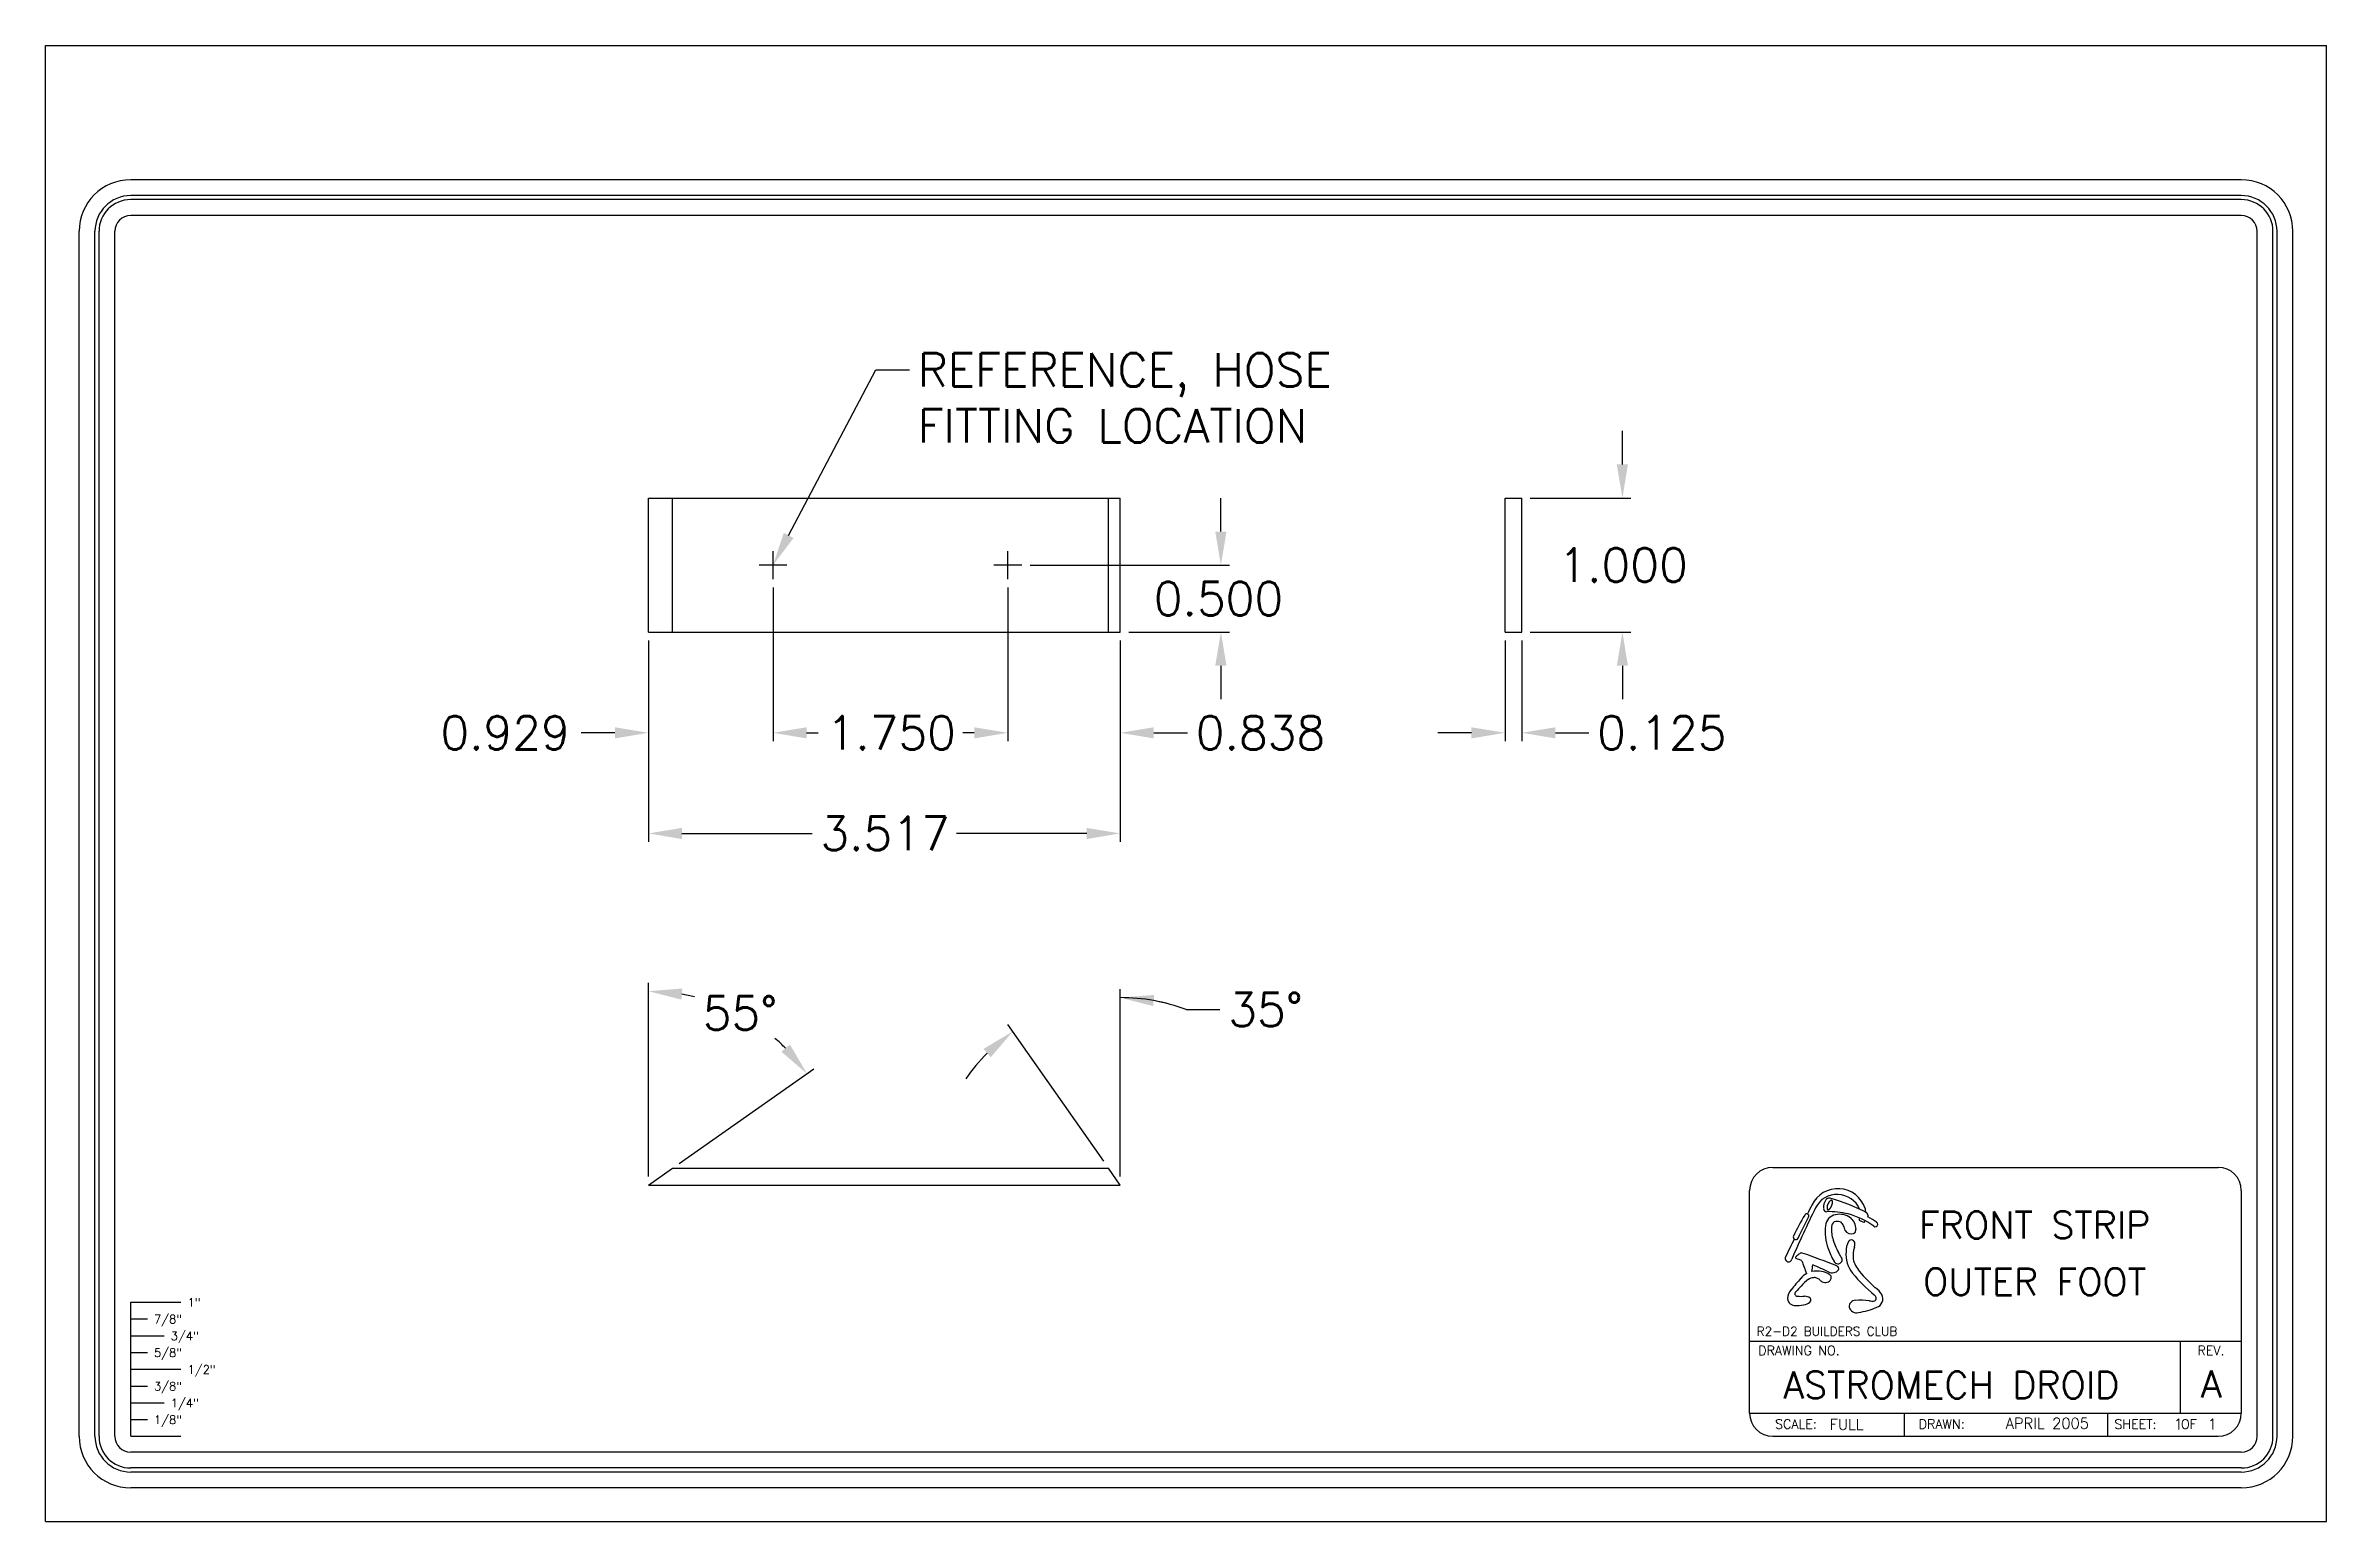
# Model space of a CAD drawing. Extents: x 0 to 17, y 0 to 11.
import ezdxf
from ezdxf.enums import TextEntityAlignment as Align

# ---------------------------------------------------------------- set-up
doc = ezdxf.new("R2010")
doc.units = 0
doc.layers.get('0').update_dxf_attribs({"linetype": 'CONTINUOUS'})
for name, color, linetype in [('DIMENSIONS', 1, 'CONTINUOUS'), ('FORM', 5, 'CONTINUOUS'), ('OUTER_FOOT_-_FRONT_STRIP', 7, 'CONTINUOUS')]:
    doc.layers.add(name, color=color, linetype=linetype)
doc.styles.get("Standard").update_dxf_attribs({"font": 'simplex.shx'})

msp = doc.modelspace()

# ---------------------------------------------------------------- linework, layer by layer
for p, q in [((0, 0), (0, 11)), ((0, 11), (17, 11)), ((17, 0), (17, 11)), ((5.526, 7.128), (5.318, 7.128)), ((7.276, 7.128), (7.068, 7.128)), ((0.634, 0.634), (0.634, 1.634)), ((0.634, 1.634), (1.009, 1.634)), ((0.634, 1.509), (0.759, 1.509)), ((0.634, 1.384), (0.884, 1.384)), ((0.634, 1.259), (0.759, 1.259)), ((0.634, 1.134), (1.009, 1.134)), ((0.634, 1.009), (0.759, 1.009)), ((0.634, 0.884), (0.884, 0.884)), ((0.634, 0.759), (0.759, 0.759)), ((0.634, 0.634), (1.009, 0.634)), ((0, 0), (17, 0))]:
    msp.add_line(p, q)
at = {"layer": 'DIMENSIONS'}
for p, q in [((5.538, 7.349), (6.188, 8.583)), ((6.188, 8.583), (6.438, 8.583)), ((11.753, 7.878), (11.753, 8.128)), ((8.76, 7.378), (8.76, 7.628)), ((11.065, 7.628), (11.815, 7.628)), ((7.339, 7.128), (8.823, 7.128)), ((5.422, 6.961), (5.422, 5.815)), ((5.422, 6.961), (5.422, 5.815)), ((7.172, 6.961), (7.172, 5.815)), ((7.172, 6.961), (7.172, 5.815)), ((4.493, 6.565), (4.493, 5.065)), ((4.493, 6.565), (4.493, 5.815)), ((8.01, 6.565), (8.01, 5.065)), ((8.01, 6.565), (8.01, 5.815)), ((8.073, 6.628), (8.823, 6.628)), ((10.878, 6.565), (10.878, 5.815)), ((11.003, 6.565), (11.003, 5.815)), ((11.065, 6.628), (11.815, 6.628)), ((8.76, 6.378), (8.76, 6.128)), ((11.753, 6.378), (11.753, 6.128)), ((4.243, 5.878), (3.993, 5.878)), ((5.672, 5.878), (5.758, 5.878)), ((6.922, 5.878), (6.836, 5.878)), ((8.26, 5.878), (8.51, 5.878)), ((10.628, 5.878), (10.378, 5.878)), ((11.253, 5.878), (11.503, 5.878)), ((4.743, 5.128), (5.713, 5.128)), ((7.76, 5.128), (6.79, 5.128)), ((4.493, 2.57), (4.493, 4.014)), ((8.01, 2.57), (8.01, 3.967)), ((8.502, 3.815), (8.752, 3.815)), ((7.887, 2.684), (7.173, 3.703)), ((4.723, 2.668), (5.727, 3.372))]:
    msp.add_line(p, q, dxfattribs=at)
for centre, radius, start, end in [((4.493, 2.507), 1.444, 76.2828, 80.0696), ((8.01, 2.507), 1.397, 69.3805, 90), ((8.01, 2.507), 1.397, 69.4641, 79.732), ((4.493, 2.507), 1.444, 44.9304, 49.2167), ((8.01, 2.507), 1.397, 135.268, 145.5359)]:
    msp.add_arc(centre, radius, start, end, dxfattribs=at)
for points in [[(11.711, 7.878), (11.794, 7.878), (11.753, 7.628)], [(5.575, 7.33), (5.422, 7.128), (5.502, 7.368)], [(8.718, 7.378), (8.802, 7.378), (8.76, 7.128)], [(8.718, 6.378), (8.802, 6.378), (8.76, 6.628)], [(11.711, 6.378), (11.794, 6.378), (11.753, 6.628)], [(4.243, 5.919), (4.243, 5.836), (4.493, 5.878)], [(5.672, 5.919), (5.672, 5.836), (5.422, 5.878)], [(6.922, 5.919), (6.922, 5.836), (7.172, 5.878)], [(8.26, 5.919), (8.26, 5.836), (8.01, 5.878)], [(10.628, 5.919), (10.628, 5.836), (10.878, 5.878)], [(11.253, 5.919), (11.253, 5.836), (11.003, 5.878)], [(4.743, 5.169), (4.743, 5.086), (4.493, 5.128)], [(7.76, 5.169), (7.76, 5.086), (8.01, 5.128)], [(4.739, 3.889), (4.746, 3.972), (4.493, 3.952)], [(8.255, 3.841), (8.263, 3.924), (8.01, 3.904)], [(6.991, 3.522), (7.045, 3.459), (7.209, 3.652)], [(5.548, 3.554), (5.484, 3.501), (5.676, 3.336)]]:
    msp.add_solid(points, dxfattribs=at)
at = {"layer": 'FORM'}
for p, q in [((16.366, 10), (0.634, 10)), ((16.366, 9.882), (0.634, 9.882)), ((16.366, 9.852), (0.634, 9.852)), ((16.366, 9.734), (0.634, 9.734)), ((0.25, 0.634), (0.25, 9.616)), ((0.368, 0.634), (0.368, 9.616)), ((0.398, 0.634), (0.398, 9.616)), ((0.516, 0.634), (0.516, 9.616)), ((16.484, 0.634), (16.484, 9.616)), ((16.602, 0.634), (16.602, 9.616)), ((16.632, 0.634), (16.632, 9.616)), ((16.75, 0.634), (16.75, 9.616)), ((16.366, 0.516), (0.634, 0.516)), ((16.366, 0.398), (0.634, 0.398)), ((16.366, 0.368), (0.634, 0.368)), ((16.366, 0.25), (0.634, 0.25))]:
    msp.add_line(p, q, dxfattribs=at)
at = {"layer": 'FORM', "linetype": 'CONTINUOUS'}
for p, q in [((12.874, 2.639), (16.193, 2.639)), ((12.701, 0.807), (12.701, 2.466)), ((16.366, 2.466), (16.366, 0.807)), ((12.701, 1.343), (16.366, 1.343)), ((15.909, 1.343), (15.909, 0.807)), ((12.701, 0.807), (16.366, 0.807)), ((13.853, 0.807), (13.853, 0.634)), ((15.368, 0.805), (15.368, 0.632)), ((12.874, 0.634), (16.193, 0.634))]:
    msp.add_line(p, q, dxfattribs=at)
at = {"layer": 'FORM', "color": 1}
msp.add_polyline3d([(13.314, 2.393, 0), (13.313, 2.393, 0), (13.312, 2.393, 0), (13.311, 2.394, 0), (13.31, 2.394, 0), (13.31, 2.393, 0), (13.309, 2.393, 0), (13.308, 2.393, 0), (13.307, 2.393, 0), (13.306, 2.392, 0), (13.305, 2.392, 0), (13.304, 2.391, 0), (13.303, 2.391, 0), (13.302, 2.39, 0), (13.301, 2.389, 0), (13.3, 2.388, 0), (13.299, 2.387, 0), (13.298, 2.386, 0), (13.297, 2.385, 0), (13.296, 2.384, 0), (13.295, 2.383, 0), (13.294, 2.382, 0), (13.293, 2.38, 0), (13.292, 2.379, 0), (13.291, 2.377, 0), (13.29, 2.376, 0), (13.289, 2.374, 0), (13.288, 2.373, 0), (13.287, 2.371, 0), (13.287, 2.37, 0), (13.286, 2.368, 0), (13.285, 2.366, 0), (13.284, 2.365, 0), (13.284, 2.363, 0), (13.283, 2.361, 0), (13.282, 2.36, 0), (13.282, 2.358, 0), (13.281, 2.356, 0), (13.28, 2.354, 0), (13.28, 2.353, 0), (13.28, 2.351, 0), (13.279, 2.349, 0), (13.279, 2.348, 0), (13.278, 2.346, 0), (13.278, 2.344, 0), (13.278, 2.343, 0), (13.278, 2.341, 0), (13.278, 2.34, 0), (13.278, 2.338, 0), (13.278, 2.337, 0), (13.278, 2.336, 0), (13.278, 2.334, 0), (13.278, 2.333, 0), (13.278, 2.332, 0), (13.278, 2.331, 0), (13.279, 2.33, 0), (13.279, 2.329, 0), (13.279, 2.328, 0), (13.28, 2.327, 0), (13.28, 2.327, 0), (13.281, 2.326, 0), (13.281, 2.325, 0), (13.282, 2.325, 0), (13.283, 2.324, 0), (13.283, 2.324, 0), (13.284, 2.324, 0), (13.285, 2.324, 0), (13.286, 2.323, 0), (13.286, 2.323, 0), (13.287, 2.323, 0), (13.288, 2.324, 0), (13.289, 2.324, 0), (13.29, 2.324, 0), (13.291, 2.325, 0), (13.292, 2.325, 0), (13.293, 2.326, 0), (13.294, 2.326, 0), (13.295, 2.327, 0), (13.296, 2.328, 0), (13.297, 2.329, 0), (13.298, 2.33, 0), (13.299, 2.331, 0), (13.3, 2.332, 0), (13.301, 2.333, 0), (13.302, 2.334, 0), (13.303, 2.335, 0), (13.304, 2.337, 0), (13.305, 2.338, 0), (13.306, 2.34, 0), (13.307, 2.341, 0), (13.308, 2.342, 0), (13.309, 2.344, 0), (13.309, 2.346, 0), (13.31, 2.347, 0), (13.311, 2.349, 0), (13.312, 2.351, 0), (13.313, 2.352, 0), (13.313, 2.354, 0), (13.314, 2.356, 0), (13.315, 2.357, 0), (13.315, 2.359, 0), (13.316, 2.361, 0), (13.316, 2.363, 0), (13.317, 2.364, 0), (13.317, 2.366, 0), (13.318, 2.368, 0), (13.318, 2.369, 0), (13.318, 2.371, 0), (13.319, 2.372, 0), (13.319, 2.374, 0), (13.319, 2.376, 0), (13.319, 2.377, 0), (13.319, 2.378, 0), (13.319, 2.38, 0), (13.319, 2.381, 0), (13.319, 2.382, 0), (13.319, 2.384, 0), (13.319, 2.385, 0), (13.319, 2.386, 0), (13.318, 2.387, 0), (13.318, 2.388, 0), (13.318, 2.389, 0), (13.317, 2.39, 0), (13.317, 2.39, 0), (13.316, 2.391, 0), (13.316, 2.392, 0), (13.315, 2.392, 0), (13.314, 2.393, 0), (13.314, 2.393, 0)], dxfattribs=at)
at = {"layer": 'FORM'}
for centre, radius, start, end in [((0.634, 9.616), 0.384, 90, 180), ((0.634, 9.616), 0.266, 90, 180), ((16.366, 9.616), 0.384, 0, 90), ((16.366, 9.616), 0.266, 0, 90), ((0.634, 9.616), 0.236, 90, 180), ((0.634, 9.616), 0.118, 90, 180), ((16.366, 9.616), 0.236, 0, 90), ((16.366, 9.616), 0.118, 0, 90), ((0.634, 0.634), 0.384, 180, 270), ((0.634, 0.634), 0.266, 180, 270), ((0.634, 0.634), 0.236, 180, 270), ((0.634, 0.634), 0.118, 180, 270), ((16.366, 0.634), 0.384, 270, 0), ((16.366, 0.634), 0.266, 270, 0), ((16.366, 0.634), 0.236, 270, 0), ((16.366, 0.634), 0.118, 270, 0)]:
    msp.add_arc(centre, radius, start, end, dxfattribs=at)
at = {"layer": 'FORM', "linetype": 'CONTINUOUS'}
for centre, start, end in [((12.874, 2.466), 90, 180), ((16.193, 2.466), 360, 90), ((12.874, 0.807), 180, 270), ((16.193, 0.807), 270, 0)]:
    msp.add_arc(centre, 0.173, start, end, dxfattribs=at)
at = {"layer": 'FORM', "color": 7}
for centre, radius, start, end in [((13.359, 2.266), 0.214, 18.2326, 154.6361), ((13.347, 2.267), 0.169, 85.4854, 155.5007), ((13.355, 2.255), 0.181, 23.4687, 88.1516), ((20.357, -1.221), 7.999, 153.5831, 156.6069), ((19.202, -0.806), 6.815, 152.341, 152.9694), ((13.356, 2.197), 0.0894, 99.8697, 175.5952), ((13.349, 2.199), 0.0369, 100.0375, 170.9848), ((13.372, 2.149), 0.14, 54.1043, 102.9674), ((13.35, 2.146), 0.0895, 68.785, 94.7421), ((13.338, 2.18), 0.0669, 20.1831, 47.8338), ((13.38, 2.176), 0.114, 0.8907, 49.1139), ((13.432, 2.295), 0.0956, 333.247, 339.1268), ((13.522, 2.25), 0.00548, 157.3748, 243.1832), ((13.649, 2.484), 0.272, 241.5397, 249.3399), ((13.554, 2.232), 0.00301, 246.7424, 343.5507), ((13.423, 2.289), 0.146, 336.9972, 341.1119), ((13.423, 2.289), 0.146, 5.638, 17.7915), ((19.278, -1.028), 6.986, 153.3711, 154.604), ((13.622, 2.156), 0.358, 172.3003, 200.1263), ((13.523, 2.173), 0.212, 171.5259, 197.4947), ((13.768, 2.232), 0.464, 195.3231, 209.2908), ((13.225, 2.121), 0.194, 14.2811, 24.9473), ((13.459, 2.196), 0.0537, 210.2865, 287.2592), ((13.554, 2.018), 0.134, 149.9608, 183.0164), ((13.46, 2.073), 0.0255, 69.7642, 151.8988), ((13.457, 2.071), 0.0282, 357.6694, 65.2511), ((13.694, 1.976), 0.222, 162.8186, 185.355), ((13.464, 2.173), 0.0302, 291.9673, 10.2011), ((13.39, 2.066), 0.0948, 345.3619, 2.6057), ((12.991, 1.96), 0.0252, 161.1287, 346.893), ((13.05, 1.966), 0.00704, 120.5491, 251.4839), ((13.181, 1.837), 0.191, 124.2548, 135.0129), ((12.103, -0.67), 2.794, 69.2866, 70.2231), ((13.089, 1.98), 0.0209, 76.4452, 134.3635), ((13.943, 2.212), 0.894, 197.5192, 203.9815), ((10.795, -4.53), 6.923, 68.3272, 70.6061), ((12.9, 1.927), 0.272, 346.5241, 356.715), ((12.103, -0.67), 2.794, 64.8574, 67.5151), ((13.878, 2.256), 0.633, 200.6463, 210.0465), ((13.359, 1.951), 0.0317, 201.5645, 38.0941), ((13.324, 1.902), 0.0475, 277.7873, 324.4296), ((13.347, 1.885), 0.0188, 325.5245, 75.3405), ((13.006, 1.765), 0.43, 28.4319, 33.8655), ((13.653, 1.994), 0.234, 175.9752, 218.045), ((13.669, 1.999), 0.201, 192.3535, 222.302), ((13.102, 1.652), 0.119, 140.5469, 175.5193), ((14.274, 0.719), 1.616, 137.4564, 141.4055), ((13.053, 1.697), 0.0157, 124.2549, 201.2233), ((13.629, 1.201), 0.775, 134.541, 138.9147), ((13.224, 1.689), 0.187, 121.505, 139.0958), ((13.334, 1.543), 0.326, 126.6804, 139.7871), ((13.177, 1.751), 0.0646, 90, 125.5975), ((13.198, 1.613), 0.253, 81.0168, 97.6796), ((13.184, 1.779), 0.0382, 63.4627, 100.742), ((13.187, 1.758), 0.0564, 50.0038, 75.5417), ((13.288, 1.858), 0.0862, 221.1819, 237.6838), ((13.214, 1.714), 0.151, 58.748, 81.1062), ((13.266, 1.85), 0.0691, 250.0839, 281.7545), ((13.275, 1.814), 0.0319, 277.7057, 342.6988), ((13.315, 1.91), 0.057, 243.4858, 285.1066), ((13.283, 1.818), 0.0264, 329.1857, 69.5272), ((14.396, 2.617), 1.204, 219.6028, 230.5002), ((14.361, 2.557), 1.09, 219.5063, 228.4276), ((13.521, 1.581), 0.199, 32.9711, 53.7284), ((13.018, 1.66), 0.0341, 178.8843, 204.47), ((13.028, 1.656), 0.0426, 192.6455, 248.2224), ((13.047, 1.691), 0.0819, 245.4026, 275.4098), ((13.058, 1.699), 0.0205, 201.8253, 267.1645), ((13.045, 1.921), 0.312, 271.6993, 283.3954), ((13.084, 1.861), 0.184, 261.666, 278.334), ((13.112, 1.611), 0.0671, 52.9907, 91.7489), ((13.101, 1.684), 0.0687, 283.5752, 324.5897), ((13.14, 1.652), 0.0183, 337.1416, 47.565), ((13.489, 1.601), 0.0467, 88.4325, 186.6263), ((13.497, 1.611), 0.0558, 195.7266, 285.3807), ((13.529, 1.227), 0.422, 81.4266, 95.2081), ((13.431, 2.105), 0.554, 278.3733, 293.1521), ((13.617, 1.756), 0.114, 257.5181, 277.231), ((13.607, 1.659), 0.037, 12.0254, 52.1436), ((13.623, 1.662), 0.021, 292.2603, 12.8674), ((13.628, 1.659), 0.0664, 287.7475, 27.3521)]:
    msp.add_arc(centre, radius, start, end, dxfattribs=at)
at = {"layer": 'FORM', "color": 5}
for centre, radius, start, end in [((13.355, 2.339), 0.104, 145.6086, 184.3667), ((13.291, 2.383), 0.0258, 75.2447, 147.693), ((12.984, 1.204), 1.245, 61.6372, 75.392), ((14.386, 1.5), 1.495, 148.4149, 155.1985), ((14.675, 1.398), 1.764, 150.4088, 156.2074), ((13.126, 2.276), 0.0165, 335.3232, 152.6722), ((13.275, 2.332), 0.0237, 183.998, 273.3138), ((13.272, 1.495), 0.814, 78.393, 89.648), ((13.263, 1.683), 0.633, 54.9325, 74.1529), ((13.552, 2.278), 0.0315, 342.6983, 41.6728), ((13.43, 1.943), 0.36, 52.7669, 65.0636), ((13.638, 2.214), 0.0177, 227.6203, 57.4121), ((13.045, 2.119), 0.0189, 152.1811, 330.991)]:
    msp.add_arc(centre, radius, start, end, dxfattribs=at)
at = {"layer": 'OUTER_FOOT_-_FRONT_STRIP'}
for p, q in [((4.493, 7.628), (8.01, 7.628)), ((4.493, 6.628), (4.493, 7.628)), ((4.672, 6.628), (4.672, 7.628)), ((7.923, 6.628), (7.923, 7.628)), ((8.01, 6.628), (8.01, 7.628)), ((10.878, 7.628), (11.003, 7.628)), ((10.878, 6.628), (10.878, 7.628)), ((11.003, 6.628), (11.003, 7.628)), ((5.422, 7.024), (5.422, 7.232)), ((7.172, 7.024), (7.172, 7.232)), ((4.493, 6.628), (8.01, 6.628)), ((10.878, 6.628), (11.003, 6.628)), ((4.493, 2.507), (4.672, 2.632)), ((4.672, 2.632), (7.923, 2.632)), ((8.01, 2.507), (7.923, 2.632)), ((4.493, 2.507), (8.01, 2.507))]:
    msp.add_line(p, q, dxfattribs=at)

# ---------------------------------------------------------------- texts
for s, p in [('7/8"', (0.808, 1.476)), ('1"', (1.058, 1.601)), ('3/4"', (0.933, 1.351)), ('5/8"', (0.808, 1.226)), ('3/8"', (0.808, 0.976)), ('1/2"', (1.058, 1.101)), ('1/4"', (0.933, 0.851)), ('1/8"', (0.808, 0.726))]:
    msp.add_text(s, height=0.0625).set_placement(p)
at = {"layer": 'DIMENSIONS'}
for s, p in [('REFERENCE, HOSE', (6.5, 8.458)), ('FITTING LOCATION', (6.5, 8.041)), ('1.000', (11.276, 7.003)), ('0.500', (8.26, 6.753)), ('0.929', (2.943, 5.753)), ('1.750', (5.821, 5.753)), ('0.838', (8.573, 5.753)), ('0.125', (11.565, 5.753)), ('3.517', (5.775, 5.003)), ('55°', (4.898, 3.664)), ('35°', (8.815, 3.69))]:
    msp.add_text(s, height=0.25, dxfattribs=at).set_placement(p)
at = {"layer": 'FORM'}
for s, height, p in [('FRONT STRIP', 0.20008, (14.825, 2.109)), ('OUTER FOOT', 0.2001, (14.825, 1.686))]:
    msp.add_text(s, height=height, dxfattribs=at).set_placement(p, align=Align.CENTER)
at = {"layer": 'FORM', "color": 7}
msp.add_text('R2-D2 BUILDERS CLUB', height=0.06617, dxfattribs=at).set_placement((12.753, 1.384))
at = {"layer": 'FORM', "linetype": 'CONTINUOUS'}
for s, height, p in [('DRAWING NO.', 0.06915, (12.765, 1.239)), ('SCALE:', 0.0691, (12.891, 0.691)), ('DRAWN:', 0.0691, (13.961, 0.691)), ('SHEET:   OF', 0.06915, (15.42, 0.69))]:
    msp.add_text(s, height=height, dxfattribs=at).set_placement(p)
msp.add_text('REV.', height=0.0691, dxfattribs=at).set_placement((16.14, 1.239), align=Align.CENTER)
at = {"layer": 'FORM'}
for s, height, p in [('ASTROMECH DROID', 0.20008, (12.952, 0.916)), ('A', 0.2, (16.064, 0.924)), ('FULL', 0.08, (13.297, 0.683)), ('1   1', 0.08, (15.862, 0.685))]:
    msp.add_text(s, height=height, dxfattribs=at).set_placement(p)
msp.add_text('APRIL 2005', height=0.08, dxfattribs=at).set_placement((15.23, 0.691), align=Align.RIGHT)

doc.saveas('drawing.dxf')
